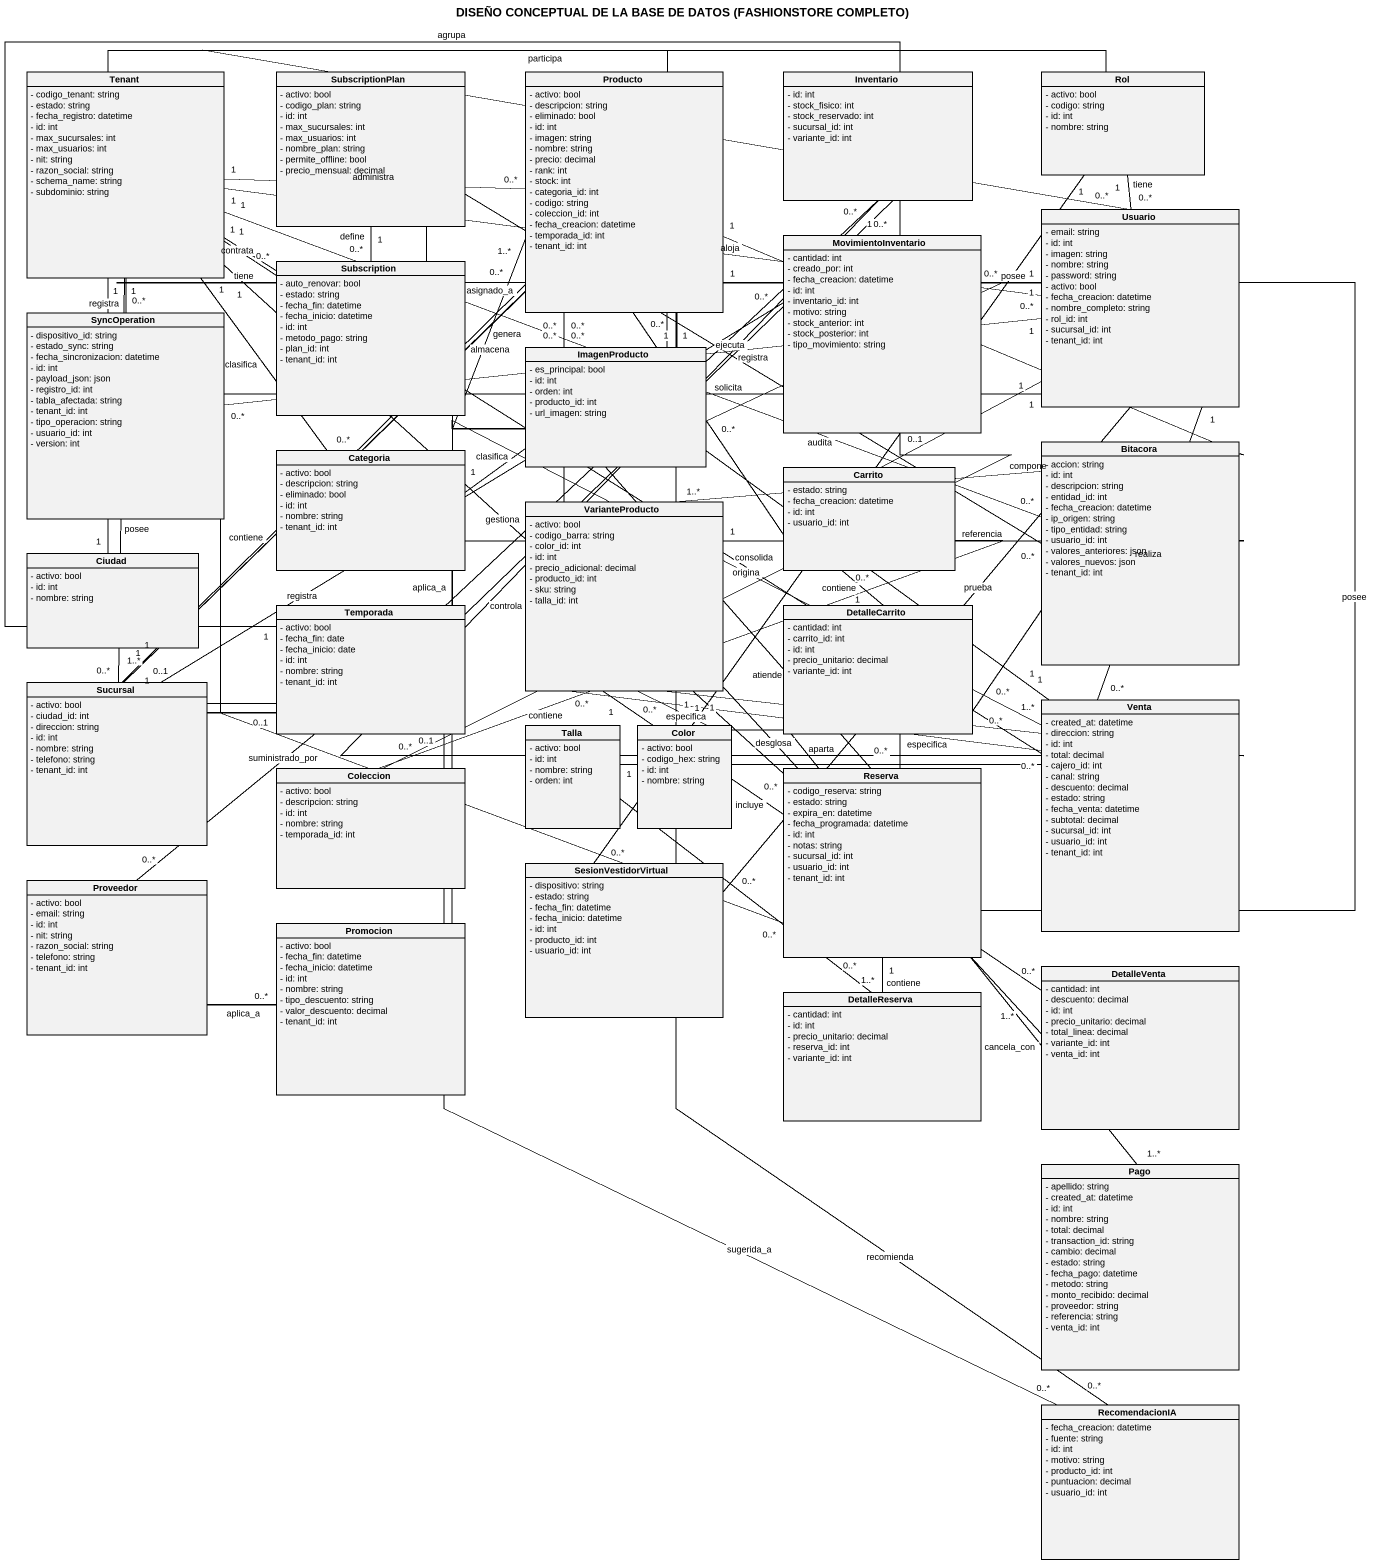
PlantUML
@startuml
title DISEÑO CONCEPTUAL DE LA BASE DE DATOS (FASHIONSTORE COMPLETO)
hide circle
hide empty members
skinparam classAttributeIconSize 0
class Tenant {
  - codigo_tenant: string
  - estado: string
  - fecha_registro: datetime
  - id: int
  - max_sucursales: int
  - max_usuarios: int
  - nit: string
  - razon_social: string
  - schema_name: string
  - subdominio: string
}
class SubscriptionPlan {
  - activo: bool
  - codigo_plan: string
  - id: int
  - max_sucursales: int
  - max_usuarios: int
  - nombre_plan: string
  - permite_offline: bool
  - precio_mensual: decimal
}
class Producto {
  - activo: bool
  - descripcion: string
  - eliminado: bool
  - id: int
  - imagen: string
  - nombre: string
  - precio: decimal
  - rank: int
  - stock: int
  - categoria_id: int
  - codigo: string
  - coleccion_id: int
  - fecha_creacion: datetime
  - temporada_id: int
  - tenant_id: int
}
class Inventario {
  - id: int
  - stock_fisico: int
  - stock_reservado: int
  - sucursal_id: int
  - variante_id: int
}
class Rol {
  - activo: bool
  - codigo: string
  - id: int
  - nombre: string
}
class Usuario {
  - email: string
  - id: int
  - imagen: string
  - nombre: string
  - password: string
  - activo: bool
  - fecha_creacion: datetime
  - nombre_completo: string
  - rol_id: int
  - sucursal_id: int
  - tenant_id: int
}
class MovimientoInventario {
  - cantidad: int
  - creado_por: int
  - fecha_creacion: datetime
  - id: int
  - inventario_id: int
  - motivo: string
  - stock_anterior: int
  - stock_posterior: int
  - tipo_movimiento: string
}
class Subscription {
  - auto_renovar: bool
  - estado: string
  - fecha_fin: datetime
  - fecha_inicio: datetime
  - id: int
  - metodo_pago: string
  - plan_id: int
  - tenant_id: int
}
class SyncOperation {
  - dispositivo_id: string
  - estado_sync: string
  - fecha_sincronizacion: datetime
  - id: int
  - payload_json: json
  - registro_id: int
  - tabla_afectada: string
  - tenant_id: int
  - tipo_operacion: string
  - usuario_id: int
  - version: int
}
class ImagenProducto {
  - es_principal: bool
  - id: int
  - orden: int
  - producto_id: int
  - url_imagen: string
}
class Bitacora {
  - accion: string
  - id: int
  - descripcion: string
  - entidad_id: int
  - fecha_creacion: datetime
  - ip_origen: string
  - tipo_entidad: string
  - usuario_id: int
  - valores_anteriores: json
  - valores_nuevos: json
  - tenant_id: int
}
class Categoria {
  - activo: bool
  - descripcion: string
  - eliminado: bool
  - id: int
  - nombre: string
  - tenant_id: int
}
class Carrito {
  - estado: string
  - fecha_creacion: datetime
  - id: int
  - usuario_id: int
}
class VarianteProducto {
  - activo: bool
  - codigo_barra: string
  - color_id: int
  - id: int
  - precio_adicional: decimal
  - producto_id: int
  - sku: string
  - talla_id: int
}
class Ciudad {
  - activo: bool
  - id: int
  - nombre: string
}
class Temporada {
  - activo: bool
  - fecha_fin: date
  - fecha_inicio: date
  - id: int
  - nombre: string
  - tenant_id: int
}
class DetalleCarrito {
  - cantidad: int
  - carrito_id: int
  - id: int
  - precio_unitario: decimal
  - variante_id: int
}
class Sucursal {
  - activo: bool
  - ciudad_id: int
  - direccion: string
  - id: int
  - nombre: string
  - telefono: string
  - tenant_id: int
}
class Venta {
  - created_at: datetime
  - direccion: string
  - id: int
  - total: decimal
  - cajero_id: int
  - canal: string
  - descuento: decimal
  - estado: string
  - fecha_venta: datetime
  - subtotal: decimal
  - sucursal_id: int
  - usuario_id: int
  - tenant_id: int
}
class Talla {
  - activo: bool
  - id: int
  - nombre: string
  - orden: int
}
class Color {
  - activo: bool
  - codigo_hex: string
  - id: int
  - nombre: string
}
class Coleccion {
  - activo: bool
  - descripcion: string
  - id: int
  - nombre: string
  - temporada_id: int
}
class Reserva {
  - codigo_reserva: string
  - estado: string
  - expira_en: datetime
  - fecha_programada: datetime
  - id: int
  - notas: string
  - sucursal_id: int
  - usuario_id: int
  - tenant_id: int
}
class SesionVestidorVirtual {
  - dispositivo: string
  - estado: string
  - fecha_fin: datetime
  - fecha_inicio: datetime
  - id: int
  - producto_id: int
  - usuario_id: int
}
class Proveedor {
  - activo: bool
  - email: string
  - id: int
  - nit: string
  - razon_social: string
  - telefono: string
  - tenant_id: int
}
class Promocion {
  - activo: bool
  - fecha_fin: datetime
  - fecha_inicio: datetime
  - id: int
  - nombre: string
  - tipo_descuento: string
  - valor_descuento: decimal
  - tenant_id: int
}
class DetalleVenta {
  - cantidad: int
  - descuento: decimal
  - id: int
  - precio_unitario: decimal
  - total_linea: decimal
  - variante_id: int
  - venta_id: int
}
class DetalleReserva {
  - cantidad: int
  - id: int
  - precio_unitario: decimal
  - reserva_id: int
  - variante_id: int
}
class Pago {
  - apellido: string
  - created_at: datetime
  - id: int
  - nombre: string
  - total: decimal
  - transaction_id: string
  - cambio: decimal
  - estado: string
  - fecha_pago: datetime
  - metodo: string
  - monto_recibido: decimal
  - proveedor: string
  - referencia: string
  - venta_id: int
}
class RecomendacionIA {
  - fecha_creacion: datetime
  - fuente: string
  - id: int
  - motivo: string
  - producto_id: int
  - puntuacion: decimal
  - usuario_id: int
}
Tenant "1" -right- "0..*" Producto : administra
Tenant "1" -right- "0..*" Usuario : aloja
Tenant "1" -- "0..*" Subscription : contrata
Tenant "1" -- "0..*" SyncOperation : registra
Tenant "1" -right- "0..*" Bitacora : audita
Tenant "1" -- "0..*" Categoria : clasifica
Tenant "1" -- "0..*" Sucursal : posee
Tenant "1" -- "0..*" Venta : consolida
Tenant "1" -- "0..*" Reserva : gestiona
SubscriptionPlan "1" -- "0..*" Subscription : define
Producto "1" -- "0..*" ImagenProducto : posee
Producto "1" -- "1..*" VarianteProducto : compone
Producto "1..*" -- "1..*" Venta : genera
Producto "1" -- "0..*" SesionVestidorVirtual : prueba
Producto "0..*" -- "0..*" Proveedor : suministrado_por
Producto "1" -- "0..*" RecomendacionIA : recomienda
Inventario "1" -- "0..*" MovimientoInventario : registra
Usuario "0..*" -left- "0..*" Producto : tiene
Usuario "0..*" -up- "1" Rol : tiene
Usuario "1" -left- "0..*" SyncOperation : ejecuta
Usuario "1" -- "0..*" Bitacora : registra
Usuario "1" -- "0..1" Carrito : posee
Usuario "0..*" -left- "0..1" Sucursal : asignado_a
Usuario "1" -- "0..*" Venta : realiza
Usuario "1" -- "0..*" Reserva : solicita
Usuario "1" -- "0..*" SesionVestidorVirtual : participa
Usuario "1" -- "0..*" RecomendacionIA : sugerida_a
Categoria "1" -up- "0..*" Producto : clasifica
Carrito "1" -- "0..*" DetalleCarrito : contiene
VarianteProducto "1" -up- "0..*" Inventario : controla
VarianteProducto "1" -right- "0..*" DetalleCarrito : referencia
VarianteProducto "1" -- "0..*" DetalleVenta : incluye
VarianteProducto "1" -- "0..*" DetalleReserva : aparta
Ciudad "1" -- "1..*" Sucursal : contiene
Temporada "0..1" -up- "0..*" Producto : aplica_a
Temporada "1" -- "0..*" Coleccion : agrupa
Sucursal "1" -up- "0..*" Inventario : almacena
Sucursal "1" -right- "0..*" Venta : origina
Sucursal "1" -right- "0..*" Reserva : atiende
Venta "1" -- "1..*" DetalleVenta : desglosa
Venta "1" -- "1..*" Pago : cancela_con
Talla "1" -up- "0..*" VarianteProducto : especifica
Color "1" -up- "0..*" VarianteProducto : especifica
Coleccion "0..1" -up- "0..*" Producto : contiene
Reserva "1" -- "1..*" DetalleReserva : contiene
Promocion "0..*" -up- "0..*" Producto : aplica_a
@enduml
